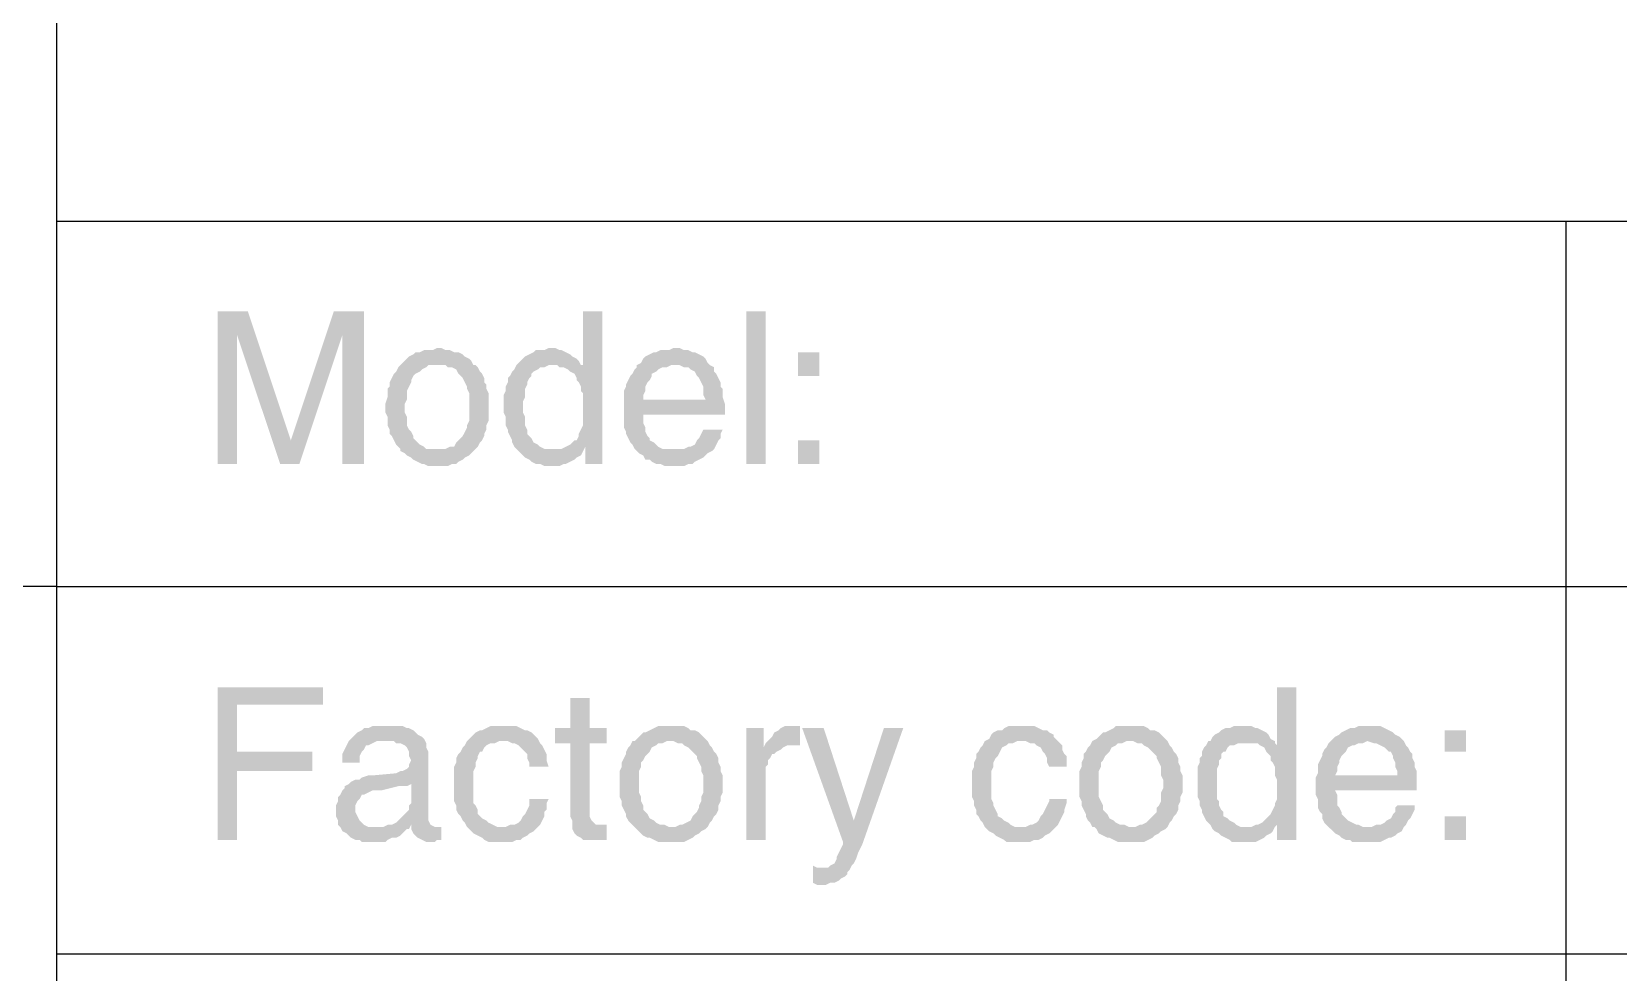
# Model space of a CAD drawing. Header units: millimetres. Extents: x 1399 to 2555, y 1196 to 1555.
# Drawn here: x 2153.8 to 2187.13, y 1276.81 to 1296.57 of the extents above; entities that cross this region are included whole.
import ezdxf

# ---------------------------------------------------------------- set-up
doc = ezdxf.new("R2010")
doc.units = ezdxf.units.MM

msp = doc.modelspace()

# ---------------------------------------------------------------- hatches: boundary and pattern name
at = {"transparency": 33554559}
for points in [[(2158.34087, 1290.69674), (2157.70902, 1290.69674), (2157.70902, 1287.49236), (2158.11521, 1287.49236), (2158.11521, 1290.20029)], [(2158.34087, 1290.69674), (2158.11521, 1290.20029), (2159.01786, 1287.49236), (2159.24352, 1287.98881)], [(2160.77801, 1290.69674), (2160.14616, 1290.69674), (2159.24352, 1287.98881), (2159.01786, 1287.49236), (2159.42405, 1287.49236), (2160.32669, 1290.20029), (2160.32669, 1290.20029)], [(2160.77801, 1290.69674), (2160.32669, 1290.20029), (2160.32669, 1287.49236), (2160.77801, 1287.49236)], [(2165.78768, 1290.69674), (2165.38149, 1290.69674), (2165.38149, 1289.52331), (2165.06557, 1289.47817), (2165.1107, 1289.43304), (2165.20096, 1289.38791), (2165.2461, 1289.29764), (2165.2461, 1289.25251), (2165.29123, 1289.20738), (2165.33636, 1289.11712), (2165.33636, 1289.02685), (2165.38149, 1288.98172), (2165.38149, 1288.30474), (2165.33636, 1288.21447), (2165.29123, 1288.12421), (2165.29123, 1288.07908), (2165.2461, 1287.98881), (2165.20096, 1287.98881), (2165.15583, 1287.94368), (2165.1107, 1287.89855), (2165.02044, 1287.85342), (2165.42663, 1287.85342), (2165.42663, 1287.49236), (2165.78768, 1287.49236)], [(2168.81154, 1287.49236), (2168.81154, 1290.69674), (2169.21773, 1290.69674), (2169.21773, 1287.49236)], [(2162.31251, 1289.9295), (2162.31251, 1289.9295), (2162.22224, 1289.88436), (2162.04171, 1289.88436), (2161.95145, 1289.83923), (2161.86118, 1289.83923), (2161.81605, 1289.7941), (2161.72579, 1289.74897), (2161.68066, 1289.70383), (2161.59039, 1289.61357), (2161.54526, 1289.56844), (2161.54526, 1289.56844), (2161.50013, 1289.52331), (2161.45499, 1289.43304), (2161.40986, 1289.38791), (2161.36473, 1289.29764), (2161.3196, 1289.20738), (2161.3196, 1289.11712), (2161.27447, 1289.07198), (2161.27447, 1288.89146), (2161.22933, 1288.75606), (2161.22933, 1288.66579), (2161.22933, 1288.57553), (2161.27447, 1288.48527), (2161.27447, 1288.30474), (2161.3196, 1288.21447), (2161.3196, 1288.12421), (2161.36473, 1288.07908), (2161.40986, 1287.98881), (2161.45499, 1287.89855), (2161.50013, 1287.85342), (2161.54526, 1287.80828), (2161.54526, 1287.76315), (2162.31251, 1287.80828), (2162.08684, 1287.80828), (2162.04171, 1287.85342), (2161.95145, 1287.89855), (2161.90632, 1287.94368), (2161.81605, 1288.03394), (2161.81605, 1288.07908), (2161.77092, 1288.16934), (2161.72579, 1288.21447), (2161.68066, 1288.30474), (2161.68066, 1288.48527), (2161.63552, 1288.57553), (2161.63552, 1288.75606), (2161.68066, 1288.84632), (2161.68066, 1289.02685), (2161.72579, 1289.11712), (2161.77092, 1289.20738), (2161.77092, 1289.25251), (2161.81605, 1289.34278), (2161.86118, 1289.38791), (2161.95145, 1289.43304), (2161.99658, 1289.47817), (2162.08684, 1289.52331), (2162.13198, 1289.56844), (2163.07975, 1289.56844), (2163.03462, 1289.6587), (2162.98949, 1289.70383), (2162.89922, 1289.74897), (2162.85409, 1289.7941), (2162.76383, 1289.83923), (2162.67356, 1289.83923), (2162.5833, 1289.88436), (2162.49303, 1289.88436), (2162.40277, 1289.9295)], [(2164.70451, 1289.9295), (2164.65938, 1289.9295), (2164.56911, 1289.88436), (2164.38859, 1289.88436), (2164.34345, 1289.83923), (2164.25319, 1289.7941), (2164.16292, 1289.74897), (2164.11779, 1289.70383), (2164.07266, 1289.6587), (2163.9824, 1289.56844), (2164.83991, 1289.56844), (2164.88504, 1289.52331), (2164.9753, 1289.52331), (2165.06557, 1289.47817), (2165.38149, 1289.52331), (2165.38149, 1289.56844), (2165.33636, 1289.56844), (2165.29123, 1289.6587), (2165.2461, 1289.70383), (2165.15583, 1289.74897), (2165.1107, 1289.7941), (2165.02044, 1289.83923), (2164.93017, 1289.88436), (2164.88504, 1289.88436), (2164.79477, 1289.9295)], [(2167.32218, 1289.9295), (2167.27704, 1289.9295), (2167.18678, 1289.88436), (2167.00625, 1289.88436), (2166.91599, 1289.83923), (2166.87085, 1289.83923), (2166.78059, 1289.7941), (2166.69033, 1289.74897), (2166.64519, 1289.70383), (2166.60006, 1289.61357), (2166.5098, 1289.56844), (2167.41244, 1289.56844), (2167.50271, 1289.52331), (2167.59297, 1289.52331), (2167.6381, 1289.47817), (2167.72837, 1289.43304), (2167.7735, 1289.34278), (2167.7735, 1289.34278), (2167.81863, 1289.29764), (2167.86376, 1289.20738), (2167.90889, 1289.11712), (2167.90889, 1288.93659), (2167.95403, 1288.84632), (2166.239, 1288.84632), (2166.239, 1288.2596), (2166.28414, 1288.16934), (2166.28414, 1288.12421), (2166.32927, 1288.03394), (2166.3744, 1287.94368), (2166.41953, 1287.89855), (2166.46467, 1287.80828), (2166.5098, 1287.76315), (2167.32218, 1287.80828), (2167.05138, 1287.80828), (2166.96112, 1287.85342), (2166.91599, 1287.89855), (2166.87085, 1287.94368), (2166.78059, 1287.98881), (2166.78059, 1288.03394), (2166.73546, 1288.07908), (2166.69033, 1288.16934), (2166.69033, 1288.2596), (2166.64519, 1288.34987), (2166.64519, 1288.5304), (2168.36022, 1288.5304), (2168.36022, 1288.75606), (2168.31508, 1288.89146), (2168.31508, 1289.07198), (2168.26995, 1289.11712), (2168.26995, 1289.20738), (2168.22482, 1289.29764), (2168.17969, 1289.38791), (2168.13456, 1289.43304), (2168.13456, 1289.52331), (2168.04429, 1289.56844), (2167.99916, 1289.61357), (2167.95403, 1289.70383), (2167.90889, 1289.74897), (2167.81863, 1289.7941), (2167.72837, 1289.83923), (2167.68323, 1289.83923), (2167.59297, 1289.88436), (2167.50271, 1289.88436), (2167.41244, 1289.9295)], [(2170.34603, 1289.34278), (2170.34603, 1289.83923), (2169.89471, 1289.83923), (2169.89471, 1289.34278)], [(2163.07975, 1289.56844), (2162.31251, 1289.56844), (2162.49303, 1289.56844), (2162.53817, 1289.52331), (2162.62843, 1289.52331), (2162.7187, 1289.47817), (2162.76383, 1289.38791), (2162.80896, 1289.34278), (2162.85409, 1289.29764), (2162.89922, 1289.20738), (2162.94436, 1289.11712), (2162.94436, 1289.07198), (2162.98949, 1288.98172), (2162.98949, 1288.395), (2162.94436, 1288.30474), (2162.94436, 1288.2596), (2162.89922, 1288.16934), (2162.85409, 1288.07908), (2162.80896, 1288.03394), (2162.76383, 1287.98881), (2162.7187, 1287.94368), (2162.67356, 1287.85342), (2162.5833, 1287.85342), (2162.49303, 1287.80828), (2162.31251, 1287.80828), (2161.54526, 1287.76315), (2161.63552, 1287.71802), (2161.68066, 1287.67289), (2161.77092, 1287.62775), (2161.81605, 1287.58262), (2161.90632, 1287.53749), (2161.99658, 1287.49236), (2162.04171, 1287.49236), (2162.13198, 1287.44723), (2162.53817, 1287.44723), (2162.62843, 1287.49236), (2162.7187, 1287.49236), (2162.76383, 1287.53749), (2162.85409, 1287.58262), (2162.89922, 1287.62775), (2162.98949, 1287.67289), (2163.03462, 1287.71802), (2163.12488, 1287.80828), (2163.12488, 1287.80828), (2163.17002, 1287.85342), (2163.21515, 1287.94368), (2163.26028, 1287.98881), (2163.30541, 1288.07908), (2163.30541, 1288.12421), (2163.35055, 1288.21447), (2163.35055, 1288.30474), (2163.39568, 1288.395), (2163.39568, 1288.66579), (2163.39568, 1288.98172), (2163.35055, 1289.07198), (2163.35055, 1289.16225), (2163.30541, 1289.20738), (2163.30541, 1289.29764), (2163.26028, 1289.38791), (2163.21515, 1289.43304), (2163.17002, 1289.52331), (2163.12488, 1289.56844)], [(2163.9824, 1289.56844), (2163.93726, 1289.47817), (2163.89213, 1289.43304), (2163.847, 1289.34278), (2163.80187, 1289.29764), (2163.80187, 1289.20738), (2163.75673, 1289.11712), (2163.75673, 1289.02685), (2163.7116, 1288.93659), (2163.7116, 1288.57553), (2163.75673, 1288.48527), (2163.75673, 1288.30474), (2163.80187, 1288.21447), (2163.80187, 1288.16934), (2163.847, 1288.07908), (2163.89213, 1287.98881), (2163.89213, 1287.94368), (2163.93726, 1287.85342), (2163.9824, 1287.80828), (2164.07266, 1287.71802), (2164.11779, 1287.67289), (2164.16292, 1287.62775), (2164.25319, 1287.58262), (2164.29832, 1287.53749), (2164.38859, 1287.49236), (2164.47885, 1287.49236), (2164.56911, 1287.44723), (2164.88504, 1287.44723), (2164.9753, 1287.49236), (2165.02044, 1287.49236), (2165.1107, 1287.53749), (2165.20096, 1287.58262), (2165.2461, 1287.62775), (2165.33636, 1287.67289), (2165.38149, 1287.76315), (2164.74964, 1287.80828), (2164.56911, 1287.80828), (2164.47885, 1287.85342), (2164.43372, 1287.89855), (2164.34345, 1287.94368), (2164.29832, 1288.03394), (2164.25319, 1288.07908), (2164.20806, 1288.12421), (2164.20806, 1288.21447), (2164.16292, 1288.30474), (2164.16292, 1288.48527), (2164.11779, 1288.57553), (2164.11779, 1288.80119), (2164.16292, 1288.89146), (2164.16292, 1289.07198), (2164.20806, 1289.16225), (2164.20806, 1289.20738), (2164.25319, 1289.29764), (2164.29832, 1289.34278), (2164.29832, 1289.38791), (2164.34345, 1289.43304), (2164.43372, 1289.47817), (2164.47885, 1289.52331), (2164.56911, 1289.52331), (2164.65938, 1289.56844), (2164.74964, 1289.56844)], [(2166.5098, 1289.56844), (2166.5098, 1289.52331), (2166.46467, 1289.47817), (2166.41953, 1289.38791), (2166.3744, 1289.34278), (2166.32927, 1289.25251), (2166.28414, 1289.16225), (2166.28414, 1289.11712), (2166.239, 1289.02685), (2166.239, 1288.84632), (2166.64519, 1288.84632), (2166.64519, 1288.93659), (2166.69033, 1289.02685), (2166.69033, 1289.11712), (2166.73546, 1289.20738), (2166.78059, 1289.25251), (2166.82572, 1289.34278), (2166.82572, 1289.38791), (2166.91599, 1289.43304), (2166.96112, 1289.47817), (2167.05138, 1289.52331), (2167.14165, 1289.52331), (2167.23191, 1289.56844), (2167.32218, 1289.56844)], [(2168.31508, 1288.21447), (2167.90889, 1288.21447), (2167.86376, 1288.12421), (2167.81863, 1288.03394), (2167.7735, 1287.98881), (2167.72837, 1287.89855), (2167.6381, 1287.85342), (2167.59297, 1287.85342), (2167.50271, 1287.80828), (2167.32218, 1287.80828), (2166.5098, 1287.76315), (2166.5098, 1287.76315), (2166.55493, 1287.71802), (2166.64519, 1287.67289), (2166.69033, 1287.58262), (2166.78059, 1287.58262), (2166.82572, 1287.53749), (2166.91599, 1287.49236), (2167.00625, 1287.49236), (2167.09652, 1287.44723), (2167.50271, 1287.44723), (2167.59297, 1287.49236), (2167.68323, 1287.49236), (2167.72837, 1287.53749), (2167.81863, 1287.58262), (2167.90889, 1287.62775), (2167.95403, 1287.67289), (2167.99916, 1287.71802), (2168.08942, 1287.76315), (2168.13456, 1287.80828), (2168.17969, 1287.89855), (2168.22482, 1287.98881), (2168.26995, 1288.03394), (2168.26995, 1288.12421)], [(2165.02044, 1287.85342), (2164.93017, 1287.80828), (2164.74964, 1287.80828), (2165.38149, 1287.76315), (2165.42663, 1287.85342)], [(2170.34603, 1287.49236), (2170.34603, 1287.98881), (2169.89471, 1287.98881), (2169.89471, 1287.49236)], [(2159.9205, 1282.79861), (2157.70902, 1282.79861), (2157.70902, 1279.59423), (2158.11521, 1279.59423), (2158.11521, 1281.03846), (2159.69484, 1281.03846), (2159.69484, 1281.44465), (2158.11521, 1281.44465), (2158.11521, 1282.43755), (2159.9205, 1282.43755), (2159.9205, 1282.61808)], [(2180.36537, 1282.79861), (2179.95918, 1282.79861), (2179.95918, 1281.58004), (2179.59813, 1281.58004), (2179.68839, 1281.53491), (2179.73352, 1281.44465), (2179.77866, 1281.39951), (2179.82379, 1281.35438), (2179.82379, 1281.26412), (2179.86892, 1281.21899), (2179.91405, 1281.12872), (2179.91405, 1280.94819), (2179.95918, 1280.85793), (2179.95918, 1280.45174), (2179.91405, 1280.36147), (2179.91405, 1280.31634), (2179.86892, 1280.22608), (2179.82379, 1280.13581), (2179.77866, 1280.09068), (2179.77866, 1280.09068), (2179.68839, 1280.00042), (2179.64326, 1279.95528), (2179.553, 1279.91015), (2179.95918, 1279.91015), (2179.95918, 1279.59423), (2180.36537, 1279.59423)], [(2165.51689, 1282.57295), (2165.1107, 1282.57295), (2165.1107, 1281.9411), (2164.79477, 1281.9411), (2164.79477, 1281.62518), (2165.1107, 1281.62518), (2165.1107, 1280.09068), (2165.15583, 1280.00042), (2165.15583, 1279.81989), (2165.20096, 1279.72962), (2165.2461, 1279.68449), (2165.2461, 1279.68449), (2165.33636, 1279.63936), (2165.38149, 1279.59423), (2165.87795, 1279.59423), (2165.87795, 1279.91015), (2165.65229, 1279.91015), (2165.60715, 1279.95528), (2165.56202, 1280.00042), (2165.51689, 1280.09068), (2165.51689, 1281.62518), (2165.87795, 1281.62518), (2165.87795, 1281.9411), (2165.51689, 1281.9411)], [(2162.04171, 1281.71544), (2161.22933, 1281.67031), (2161.40986, 1281.67031), (2161.45499, 1281.62518), (2161.54526, 1281.62518), (2161.63552, 1281.58004), (2161.68066, 1281.53491), (2161.72579, 1281.44465), (2161.72579, 1281.35438), (2161.77092, 1281.26412), (2161.77092, 1281.26412), (2161.72579, 1281.17385), (2161.72579, 1281.12872), (2161.68066, 1281.08359), (2161.59039, 1281.03846), (2161.54526, 1281.03846), (2161.45499, 1280.99332), (2160.95854, 1280.94819), (2160.86828, 1280.94819), (2160.73288, 1280.90306), (2160.68775, 1280.85793), (2160.59748, 1280.85793), (2160.50722, 1280.8128), (2161.77092, 1280.76766), (2161.77092, 1280.36147), (2161.77092, 1280.36147), (2161.72579, 1280.31634), (2161.72579, 1280.22608), (2161.68066, 1280.18095), (2161.59039, 1280.09068), (2161.54526, 1280.04555), (2161.50013, 1280.00042), (2161.45499, 1279.95528), (2161.36473, 1279.91015), (2161.27447, 1279.91015), (2161.1842, 1279.86502), (2160.28156, 1279.86502), (2160.32669, 1279.77476), (2160.41695, 1279.72962), (2160.46209, 1279.68449), (2160.50722, 1279.63936), (2160.59748, 1279.59423), (2160.68775, 1279.59423), (2160.73288, 1279.5491), (2161.22933, 1279.5491), (2161.27447, 1279.59423), (2161.36473, 1279.63936), (2161.45499, 1279.63936), (2161.54526, 1279.68449), (2161.59039, 1279.72962), (2161.68066, 1279.81989), (2161.72579, 1279.81989), (2161.77092, 1279.91015), (2162.17711, 1279.91015), (2162.13198, 1280.00042), (2162.13198, 1281.44465), (2162.08684, 1281.53491), (2162.08684, 1281.62518)], [(2161.27447, 1281.98623), (2160.95854, 1281.98623), (2160.86828, 1281.9411), (2160.77801, 1281.9411), (2160.73288, 1281.89597), (2160.64262, 1281.85084), (2160.59748, 1281.8057), (2160.55235, 1281.76057), (2160.50722, 1281.71544), (2160.46209, 1281.67031), (2160.41695, 1281.58004), (2160.37182, 1281.48978), (2160.32669, 1281.39951), (2160.32669, 1281.21899), (2160.68775, 1281.21899), (2160.68775, 1281.35438), (2160.73288, 1281.44465), (2160.77801, 1281.48978), (2160.82314, 1281.58004), (2160.86828, 1281.58004), (2160.95854, 1281.62518), (2161.0488, 1281.67031), (2161.22933, 1281.67031), (2162.04171, 1281.71544), (2161.99658, 1281.76057), (2161.90632, 1281.8057), (2161.86118, 1281.85084), (2161.81605, 1281.89597), (2161.72579, 1281.9411), (2161.68066, 1281.9411), (2161.59039, 1281.98623), (2161.36473, 1281.98623)], [(2163.7116, 1281.98623), (2163.44081, 1281.98623), (2163.35055, 1281.9411), (2163.26028, 1281.89597), (2163.21515, 1281.89597), (2163.12488, 1281.85084), (2163.07975, 1281.8057), (2162.98949, 1281.71544), (2162.94436, 1281.67031), (2163.80187, 1281.67031), (2163.89213, 1281.62518), (2163.93726, 1281.62518), (2164.02753, 1281.58004), (2164.07266, 1281.53491), (2164.16292, 1281.44465), (2164.20806, 1281.39951), (2164.20806, 1281.30925), (2164.25319, 1281.21899), (2164.25319, 1281.12872), (2164.65938, 1281.12872), (2164.61425, 1281.26412), (2164.61425, 1281.39951), (2164.56911, 1281.48978), (2164.52398, 1281.58004), (2164.47885, 1281.62518), (2164.43372, 1281.71544), (2164.38859, 1281.76057), (2164.34345, 1281.8057), (2164.29832, 1281.85084), (2164.20806, 1281.89597), (2164.16292, 1281.89597), (2164.07266, 1281.9411), (2163.9824, 1281.98623), (2163.80187, 1281.98623)], [(2167.23191, 1281.98623), (2166.96112, 1281.98623), (2166.87085, 1281.9411), (2166.78059, 1281.89597), (2166.69033, 1281.85084), (2166.64519, 1281.85084), (2166.55493, 1281.76057), (2166.5098, 1281.71544), (2166.46467, 1281.67031), (2166.41953, 1281.67031), (2166.3744, 1281.58004), (2166.32927, 1281.53491), (2166.28414, 1281.44465), (2166.28414, 1281.39951), (2166.239, 1281.30925), (2166.19387, 1281.21899), (2166.19387, 1281.12872), (2166.14874, 1281.03846), (2166.14874, 1280.76766), (2166.14874, 1280.49687), (2166.19387, 1280.40661), (2166.19387, 1280.31634), (2166.239, 1280.22608), (2166.28414, 1280.13581), (2166.28414, 1280.09068), (2166.32927, 1280.00042), (2166.3744, 1279.95528), (2166.46467, 1279.86502), (2167.23191, 1279.86502), (2167.18678, 1279.86502), (2167.09652, 1279.91015), (2167.00625, 1279.91015), (2166.91599, 1279.95528), (2166.87085, 1280.00042), (2166.78059, 1280.04555), (2166.73546, 1280.13581), (2166.69033, 1280.18095), (2166.64519, 1280.22608), (2166.64519, 1280.31634), (2166.60006, 1280.40661), (2166.60006, 1280.49687), (2166.55493, 1280.58714), (2166.55493, 1281.03846), (2166.60006, 1281.12872), (2166.60006, 1281.21899), (2166.64519, 1281.26412), (2166.69033, 1281.35438), (2166.73546, 1281.39951), (2166.78059, 1281.44465), (2166.82572, 1281.53491), (2166.91599, 1281.58004), (2166.96112, 1281.62518), (2167.05138, 1281.62518), (2167.14165, 1281.67031), (2167.99916, 1281.67031), (2167.95403, 1281.71544), (2167.86376, 1281.8057), (2167.81863, 1281.85084), (2167.72837, 1281.89597), (2167.6381, 1281.89597), (2167.59297, 1281.9411), (2167.50271, 1281.98623), (2167.32218, 1281.98623)], [(2169.1726, 1281.9411), (2168.81154, 1281.9411), (2168.81154, 1279.59423), (2169.21773, 1279.59423), (2169.21773, 1281.12872), (2169.26286, 1281.17385), (2169.26286, 1281.26412), (2169.30799, 1281.30925), (2169.35312, 1281.39951), (2169.39826, 1281.39951), (2169.44339, 1281.44465), (2169.53365, 1281.48978), (2169.1726, 1281.53491)], [(2169.84958, 1281.98623), (2169.62392, 1281.98623), (2169.53365, 1281.9411), (2169.48852, 1281.89597), (2169.39826, 1281.85084), (2169.35312, 1281.76057), (2169.30799, 1281.71544), (2169.26286, 1281.67031), (2169.21773, 1281.62518), (2169.84958, 1281.58004), (2169.93984, 1281.58004), (2169.93984, 1281.98623), (2169.93984, 1281.98623)], [(2170.4363, 1281.9411), (2169.98497, 1281.9411), (2170.84249, 1279.5491), (2171.06815, 1280.00042)], [(2172.10619, 1281.9411), (2171.7, 1281.9411), (2171.06815, 1280.00042), (2170.84249, 1279.5491), (2170.84249, 1279.50396), (2170.84249, 1279.50396), (2170.79735, 1279.4137), (2170.75222, 1279.32343), (2170.70709, 1279.23317), (2170.70709, 1279.18804), (2170.66196, 1279.09777), (2170.57169, 1279.05264), (2170.52656, 1279.00751), (2170.4363, 1279.00751), (2170.97788, 1278.96238), (2171.02301, 1279.05264), (2171.06815, 1279.09777), (2171.11328, 1279.18804), (2171.15841, 1279.32343), (2171.20354, 1279.4137), (2171.24868, 1279.50396)], [(2174.58846, 1281.98623), (2174.31766, 1281.98623), (2174.2274, 1281.9411), (2174.18227, 1281.89597), (2174.092, 1281.89597), (2174.00174, 1281.85084), (2173.95661, 1281.8057), (2173.91147, 1281.71544), (2173.82121, 1281.67031), (2174.67872, 1281.67031), (2174.76899, 1281.62518), (2174.85925, 1281.62518), (2174.90438, 1281.58004), (2174.99465, 1281.53491), (2175.03978, 1281.44465), (2175.08491, 1281.39951), (2175.13004, 1281.30925), (2175.13004, 1281.21899), (2175.17517, 1281.12872), (2175.53623, 1281.12872), (2175.53623, 1281.35438), (2175.4911, 1281.39951), (2175.44597, 1281.48978), (2175.44597, 1281.58004), (2175.40084, 1281.62518), (2175.31057, 1281.71544), (2175.26544, 1281.76057), (2175.26544, 1281.8057), (2175.17517, 1281.85084), (2175.13004, 1281.89597), (2175.03978, 1281.89597), (2174.94951, 1281.9411), (2174.85925, 1281.98623), (2174.67872, 1281.98623)], [(2176.8902, 1281.98623), (2176.57427, 1281.98623), (2176.52914, 1281.9411), (2176.43888, 1281.89597), (2176.34861, 1281.85084), (2176.30348, 1281.85084), (2176.21321, 1281.76057), (2176.16808, 1281.71544), (2176.07782, 1281.67031), (2176.07782, 1281.67031), (2176.03269, 1281.58004), (2175.98755, 1281.53491), (2175.94242, 1281.44465), (2175.89729, 1281.39951), (2175.89729, 1281.30925), (2175.85216, 1281.21899), (2175.85216, 1281.12872), (2175.80703, 1281.03846), (2175.80703, 1280.76766), (2175.80703, 1280.49687), (2175.85216, 1280.40661), (2175.85216, 1280.31634), (2175.89729, 1280.22608), (2175.94242, 1280.13581), (2175.94242, 1280.09068), (2175.98755, 1280.00042), (2176.03269, 1279.95528), (2176.07782, 1279.86502), (2176.8902, 1279.86502), (2176.84507, 1279.86502), (2176.7548, 1279.91015), (2176.66454, 1279.91015), (2176.57427, 1279.95528), (2176.52914, 1280.00042), (2176.43888, 1280.04555), (2176.39374, 1280.13581), (2176.34861, 1280.18095), (2176.30348, 1280.22608), (2176.30348, 1280.31634), (2176.25835, 1280.40661), (2176.21321, 1280.49687), (2176.21321, 1281.03846), (2176.25835, 1281.12872), (2176.25835, 1281.21899), (2176.30348, 1281.26412), (2176.34861, 1281.35438), (2176.39374, 1281.39951), (2176.43888, 1281.44465), (2176.48401, 1281.53491), (2176.57427, 1281.58004), (2176.6194, 1281.62518), (2176.70967, 1281.62518), (2176.79993, 1281.67031), (2177.65744, 1281.67031), (2177.61231, 1281.71544), (2177.52205, 1281.8057), (2177.47692, 1281.85084), (2177.38665, 1281.89597), (2177.29639, 1281.89597), (2177.25125, 1281.9411), (2177.16099, 1281.98623), (2176.98046, 1281.98623)], [(2179.23707, 1281.98623), (2179.05654, 1281.98623), (2178.96628, 1281.9411), (2178.87601, 1281.9411), (2178.78575, 1281.89597), (2178.74062, 1281.85084), (2178.65035, 1281.8057), (2178.60522, 1281.76057), (2178.56009, 1281.67031), (2178.51496, 1281.67031), (2179.32733, 1281.62518), (2179.553, 1281.62518), (2179.59813, 1281.58004), (2179.95918, 1281.58004), (2179.91405, 1281.62518), (2179.91405, 1281.67031), (2179.82379, 1281.71544), (2179.77866, 1281.8057), (2179.73352, 1281.85084), (2179.64326, 1281.89597), (2179.553, 1281.9411), (2179.50786, 1281.9411), (2179.4176, 1281.98623), (2179.32733, 1281.98623)], [(2181.89987, 1281.98623), (2181.67421, 1281.98623), (2181.58394, 1281.9411), (2181.49368, 1281.9411), (2181.40341, 1281.89597), (2181.31315, 1281.85084), (2181.26802, 1281.8057), (2181.17775, 1281.76057), (2181.13262, 1281.71544), (2181.08749, 1281.67031), (2181.85474, 1281.67031), (2181.99013, 1281.62518), (2182.03526, 1281.62518), (2182.12553, 1281.58004), (2182.21579, 1281.53491), (2182.26093, 1281.48978), (2182.30606, 1281.44465), (2182.35119, 1281.44465), (2182.39632, 1281.35438), (2182.39632, 1281.30925), (2182.44145, 1281.21899), (2182.44145, 1281.12872), (2182.48659, 1281.03846), (2182.48659, 1280.94819), (2181.17775, 1280.94819), (2180.77156, 1280.90306), (2180.77156, 1280.542), (2180.8167, 1280.45174), (2180.8167, 1280.27121), (2180.86183, 1280.18095), (2180.90696, 1280.13581), (2180.90696, 1280.04555), (2180.95209, 1279.95528), (2180.99722, 1279.91015), (2181.04236, 1279.86502), (2181.85474, 1279.86502), (2181.76447, 1279.86502), (2181.67421, 1279.91015), (2181.62908, 1279.91015), (2181.53881, 1279.95528), (2181.44855, 1280.00042), (2181.40341, 1280.04555), (2181.35828, 1280.09068), (2181.31315, 1280.13581), (2181.31315, 1280.18095), (2181.26802, 1280.27121), (2181.22289, 1280.31634), (2181.22289, 1280.542), (2181.17775, 1280.63227), (2182.89278, 1280.63227), (2182.89278, 1281.03846), (2182.84764, 1281.12872), (2182.84764, 1281.21899), (2182.80251, 1281.30925), (2182.80251, 1281.39951), (2182.75738, 1281.44465), (2182.71225, 1281.53491), (2182.66712, 1281.58004), (2182.62198, 1281.67031), (2182.57685, 1281.71544), (2182.53172, 1281.76057), (2182.44145, 1281.8057), (2182.39632, 1281.85084), (2182.30606, 1281.89597), (2182.21579, 1281.9411), (2182.12553, 1281.98623), (2181.99013, 1281.98623)], [(2183.93082, 1281.44465), (2183.93082, 1281.89597), (2183.47949, 1281.89597), (2183.47949, 1281.44465)], [(2162.94436, 1281.67031), (2162.89922, 1281.58004), (2162.85409, 1281.53491), (2162.80896, 1281.44465), (2162.76383, 1281.39951), (2162.7187, 1281.30925), (2162.7187, 1281.21899), (2162.67356, 1281.12872), (2162.67356, 1280.40661), (2162.7187, 1280.31634), (2162.7187, 1280.22608), (2162.76383, 1280.13581), (2162.80896, 1280.09068), (2162.85409, 1280.00042), (2162.89922, 1279.95528), (2162.94436, 1279.86502), (2163.66647, 1279.86502), (2163.57621, 1279.86502), (2163.48594, 1279.91015), (2163.39568, 1279.95528), (2163.35055, 1280.00042), (2163.26028, 1280.04555), (2163.21515, 1280.09068), (2163.17002, 1280.13581), (2163.17002, 1280.22608), (2163.12488, 1280.31634), (2163.07975, 1280.36147), (2163.07975, 1281.03846), (2163.12488, 1281.12872), (2163.12488, 1281.21899), (2163.17002, 1281.30925), (2163.17002, 1281.35438), (2163.21515, 1281.44465), (2163.26028, 1281.44465), (2163.30541, 1281.53491), (2163.35055, 1281.58004), (2163.44081, 1281.62518), (2163.53107, 1281.62518), (2163.62134, 1281.67031), (2163.7116, 1281.67031)], [(2167.99916, 1281.67031), (2167.23191, 1281.67031), (2167.27704, 1281.67031), (2167.36731, 1281.62518), (2167.45757, 1281.62518), (2167.50271, 1281.58004), (2167.59297, 1281.53491), (2167.6381, 1281.48978), (2167.72837, 1281.39951), (2167.7735, 1281.35438), (2167.7735, 1281.30925), (2167.81863, 1281.21899), (2167.86376, 1281.12872), (2167.86376, 1281.03846), (2167.90889, 1280.94819), (2167.90889, 1280.58714), (2167.86376, 1280.49687), (2167.86376, 1280.40661), (2167.81863, 1280.31634), (2167.81863, 1280.27121), (2167.7735, 1280.18095), (2167.72837, 1280.13581), (2167.68323, 1280.09068), (2167.6381, 1280.00042), (2167.54784, 1279.95528), (2167.45757, 1279.91015), (2167.41244, 1279.91015), (2167.32218, 1279.86502), (2166.46467, 1279.86502), (2166.5098, 1279.81989), (2166.60006, 1279.72962), (2166.64519, 1279.68449), (2166.73546, 1279.63936), (2166.78059, 1279.63936), (2166.87085, 1279.59423), (2166.96112, 1279.5491), (2167.50271, 1279.5491), (2167.59297, 1279.59423), (2167.68323, 1279.63936), (2167.72837, 1279.68449), (2167.81863, 1279.72962), (2167.86376, 1279.77476), (2167.95403, 1279.81989), (2167.99916, 1279.86502), (2167.99916, 1279.86502), (2168.04429, 1279.95528), (2168.08942, 1280.00042), (2168.13456, 1280.09068), (2168.17969, 1280.13581), (2168.22482, 1280.22608), (2168.22482, 1280.31634), (2168.26995, 1280.40661), (2168.26995, 1280.49687), (2168.31508, 1280.58714), (2168.31508, 1280.76766), (2168.31508, 1280.94819), (2168.26995, 1281.03846), (2168.26995, 1281.12872), (2168.22482, 1281.21899), (2168.22482, 1281.30925), (2168.17969, 1281.39951), (2168.13456, 1281.44465), (2168.08942, 1281.53491), (2168.04429, 1281.58004)], [(2169.21773, 1281.62518), (2169.1726, 1281.53491), (2169.53365, 1281.48978), (2169.57879, 1281.53491), (2169.66905, 1281.58004), (2169.84958, 1281.58004)], [(2173.82121, 1281.67031), (2173.77608, 1281.58004), (2173.73095, 1281.53491), (2173.68581, 1281.44465), (2173.64068, 1281.39951), (2173.64068, 1281.30925), (2173.59555, 1281.21899), (2173.59555, 1281.12872), (2173.55042, 1281.03846), (2173.55042, 1280.49687), (2173.59555, 1280.40661), (2173.59555, 1280.31634), (2173.64068, 1280.22608), (2173.64068, 1280.13581), (2173.68581, 1280.09068), (2173.73095, 1280.00042), (2173.77608, 1279.95528), (2173.82121, 1279.86502), (2174.58846, 1279.86502), (2174.45306, 1279.86502), (2174.3628, 1279.91015), (2174.31766, 1279.95528), (2174.2274, 1280.00042), (2174.18227, 1280.04555), (2174.092, 1280.09068), (2174.092, 1280.13581), (2174.04687, 1280.22608), (2174.00174, 1280.31634), (2174.00174, 1280.36147), (2173.95661, 1280.45174), (2173.95661, 1281.03846), (2174.00174, 1281.12872), (2174.00174, 1281.21899), (2174.04687, 1281.30925), (2174.092, 1281.35438), (2174.13713, 1281.44465), (2174.13713, 1281.44465), (2174.18227, 1281.53491), (2174.27253, 1281.58004), (2174.31766, 1281.62518), (2174.40793, 1281.62518), (2174.49819, 1281.67031), (2174.58846, 1281.67031)], [(2177.65744, 1281.67031), (2176.8902, 1281.67031), (2176.93533, 1281.67031), (2177.02559, 1281.62518), (2177.11586, 1281.62518), (2177.16099, 1281.58004), (2177.25125, 1281.53491), (2177.29639, 1281.48978), (2177.38665, 1281.39951), (2177.43178, 1281.35438), (2177.43178, 1281.30925), (2177.47692, 1281.21899), (2177.52205, 1281.12872), (2177.52205, 1280.94819), (2177.56718, 1280.85793), (2177.56718, 1280.6774), (2177.52205, 1280.58714), (2177.52205, 1280.40661), (2177.47692, 1280.31634), (2177.43178, 1280.27121), (2177.43178, 1280.18095), (2177.38665, 1280.13581), (2177.34152, 1280.09068), (2177.25125, 1280.00042), (2177.20612, 1279.95528), (2177.11586, 1279.91015), (2177.07073, 1279.91015), (2176.98046, 1279.86502), (2176.12295, 1279.86502), (2176.16808, 1279.81989), (2176.21321, 1279.72962), (2176.30348, 1279.68449), (2176.39374, 1279.63936), (2176.43888, 1279.63936), (2176.52914, 1279.59423), (2176.6194, 1279.5491), (2177.16099, 1279.5491), (2177.25125, 1279.59423), (2177.34152, 1279.63936), (2177.38665, 1279.68449), (2177.47692, 1279.72962), (2177.52205, 1279.77476), (2177.61231, 1279.81989), (2177.65744, 1279.86502), (2177.65744, 1279.86502), (2177.70258, 1279.95528), (2177.74771, 1280.00042), (2177.79284, 1280.09068), (2177.83797, 1280.13581), (2177.8831, 1280.22608), (2177.8831, 1280.31634), (2177.92824, 1280.40661), (2177.92824, 1280.49687), (2177.97337, 1280.58714), (2177.97337, 1280.76766), (2177.97337, 1280.94819), (2177.92824, 1281.03846), (2177.92824, 1281.12872), (2177.8831, 1281.21899), (2177.8831, 1281.30925), (2177.83797, 1281.39951), (2177.79284, 1281.44465), (2177.74771, 1281.53491), (2177.70258, 1281.58004)], [(2178.51496, 1281.67031), (2178.46982, 1281.58004), (2178.42469, 1281.53491), (2178.37956, 1281.44465), (2178.37956, 1281.35438), (2178.33443, 1281.30925), (2178.33443, 1281.21899), (2178.28929, 1281.12872), (2178.28929, 1280.49687), (2178.33443, 1280.40661), (2178.33443, 1280.31634), (2178.37956, 1280.22608), (2178.37956, 1280.18095), (2178.42469, 1280.09068), (2178.46982, 1280.00042), (2178.51496, 1279.95528), (2178.56009, 1279.91015), (2178.60522, 1279.81989), (2178.65035, 1279.77476), (2178.74062, 1279.72962), (2178.78575, 1279.68449), (2178.87601, 1279.63936), (2178.96628, 1279.59423), (2179.01141, 1279.5491), (2179.50786, 1279.5491), (2179.59813, 1279.59423), (2179.68839, 1279.63936), (2179.73352, 1279.68449), (2179.82379, 1279.72962), (2179.86892, 1279.77476), (2179.91405, 1279.86502), (2179.19194, 1279.86502), (2179.10167, 1279.91015), (2179.05654, 1279.95528), (2178.96628, 1280.00042), (2178.92114, 1280.04555), (2178.83088, 1280.09068), (2178.83088, 1280.18095), (2178.78575, 1280.22608), (2178.74062, 1280.31634), (2178.74062, 1280.40661), (2178.69548, 1280.45174), (2178.69548, 1281.08359), (2178.74062, 1281.17385), (2178.74062, 1281.26412), (2178.78575, 1281.30925), (2178.78575, 1281.39951), (2178.83088, 1281.44465), (2178.87601, 1281.44465), (2178.92114, 1281.53491), (2178.96628, 1281.58004), (2179.05654, 1281.58004), (2179.14681, 1281.62518), (2179.32733, 1281.62518)], [(2181.08749, 1281.67031), (2181.04236, 1281.62518), (2180.99722, 1281.53491), (2180.95209, 1281.48978), (2180.90696, 1281.39951), (2180.90696, 1281.35438), (2180.86183, 1281.26412), (2180.8167, 1281.17385), (2180.8167, 1280.99332), (2180.77156, 1280.90306), (2181.17775, 1280.94819), (2181.22289, 1281.03846), (2181.22289, 1281.12872), (2181.26802, 1281.21899), (2181.26802, 1281.26412), (2181.31315, 1281.35438), (2181.35828, 1281.39951), (2181.40341, 1281.44465), (2181.44855, 1281.53491), (2181.53881, 1281.58004), (2181.58394, 1281.58004), (2181.67421, 1281.62518), (2181.76447, 1281.62518), (2181.85474, 1281.67031)], [(2160.50722, 1280.8128), (2160.46209, 1280.76766), (2160.37182, 1280.72253), (2160.37182, 1280.6774), (2160.32669, 1280.63227), (2160.28156, 1280.542), (2160.23643, 1280.49687), (2160.23643, 1280.40661), (2160.19129, 1280.31634), (2160.19129, 1280.09068), (2160.23643, 1280.00042), (2160.23643, 1279.91015), (2160.28156, 1279.86502), (2161.00367, 1279.86502), (2160.86828, 1279.86502), (2160.77801, 1279.91015), (2160.73288, 1279.95528), (2160.68775, 1280.00042), (2160.64262, 1280.09068), (2160.59748, 1280.18095), (2160.59748, 1280.31634), (2160.64262, 1280.40661), (2160.68775, 1280.45174), (2160.73288, 1280.542), (2160.77801, 1280.542), (2160.86828, 1280.58714), (2160.95854, 1280.63227), (2161.13907, 1280.63227), (2161.50013, 1280.72253), (2161.68066, 1280.72253), (2161.77092, 1280.76766)], [(2164.65938, 1280.45174), (2164.25319, 1280.45174), (2164.25319, 1280.31634), (2164.20806, 1280.22608), (2164.16292, 1280.13581), (2164.11779, 1280.09068), (2164.07266, 1280.00042), (2164.02753, 1279.95528), (2163.93726, 1279.91015), (2163.847, 1279.91015), (2163.75673, 1279.86502), (2162.94436, 1279.86502), (2162.98949, 1279.81989), (2163.03462, 1279.77476), (2163.07975, 1279.72962), (2163.17002, 1279.68449), (2163.26028, 1279.63936), (2163.30541, 1279.59423), (2163.39568, 1279.5491), (2163.89213, 1279.5491), (2163.9824, 1279.59423), (2164.07266, 1279.59423), (2164.11779, 1279.63936), (2164.20806, 1279.68449), (2164.25319, 1279.72962), (2164.34345, 1279.77476), (2164.38859, 1279.81989), (2164.43372, 1279.86502), (2164.47885, 1279.91015), (2164.52398, 1280.00042), (2164.56911, 1280.09068), (2164.56911, 1280.18095), (2164.61425, 1280.22608), (2164.61425, 1280.36147)], [(2175.53623, 1280.45174), (2175.17517, 1280.45174), (2175.17517, 1280.40661), (2175.13004, 1280.31634), (2175.08491, 1280.22608), (2175.03978, 1280.13581), (2174.99465, 1280.09068), (2174.94951, 1280.00042), (2174.90438, 1279.95528), (2174.81412, 1279.91015), (2174.76899, 1279.91015), (2174.67872, 1279.86502), (2173.82121, 1279.86502), (2173.86634, 1279.81989), (2173.91147, 1279.77476), (2174.00174, 1279.72962), (2174.04687, 1279.68449), (2174.13713, 1279.63936), (2174.2274, 1279.59423), (2174.27253, 1279.5491), (2174.76899, 1279.5491), (2174.85925, 1279.59423), (2174.94951, 1279.59423), (2175.03978, 1279.63936), (2175.08491, 1279.68449), (2175.17517, 1279.72962), (2175.22031, 1279.77476), (2175.26544, 1279.81989), (2175.31057, 1279.86502), (2175.3557, 1279.91015), (2175.40084, 1280.00042), (2175.44597, 1280.09068), (2175.4911, 1280.18095), (2175.4911, 1280.22608), (2175.53623, 1280.36147)], [(2182.84764, 1280.31634), (2182.48659, 1280.31634), (2182.44145, 1280.27121), (2182.44145, 1280.18095), (2182.39632, 1280.13581), (2182.35119, 1280.04555), (2182.26093, 1280.00042), (2182.21579, 1279.95528), (2182.12553, 1279.91015), (2182.03526, 1279.91015), (2181.945, 1279.86502), (2181.04236, 1279.86502), (2181.13262, 1279.77476), (2181.17775, 1279.72962), (2181.26802, 1279.68449), (2181.31315, 1279.63936), (2181.40341, 1279.59423), (2181.49368, 1279.59423), (2181.53881, 1279.5491), (2182.12553, 1279.5491), (2182.21579, 1279.59423), (2182.30606, 1279.63936), (2182.35119, 1279.63936), (2182.44145, 1279.68449), (2182.48659, 1279.72962), (2182.57685, 1279.77476), (2182.62198, 1279.86502), (2182.66712, 1279.91015), (2182.71225, 1280.00042), (2182.75738, 1280.04555), (2182.80251, 1280.13581), (2182.84764, 1280.22608)], [(2183.93082, 1279.59423), (2183.93082, 1280.09068), (2183.47949, 1280.09068), (2183.47949, 1279.59423)], [(2162.17711, 1279.91015), (2161.77092, 1279.91015), (2161.77092, 1279.81989), (2162.26737, 1279.86502), (2162.26737, 1279.86502)], [(2162.40277, 1279.86502), (2162.26737, 1279.86502), (2161.77092, 1279.81989), (2161.81605, 1279.72962), (2161.86118, 1279.68449), (2161.86118, 1279.68449), (2161.90632, 1279.63936), (2161.99658, 1279.59423), (2162.08684, 1279.5491), (2162.26737, 1279.5491), (2162.31251, 1279.59423), (2162.40277, 1279.59423)], [(2179.553, 1279.91015), (2179.50786, 1279.91015), (2179.4176, 1279.86502), (2179.32733, 1279.86502), (2179.91405, 1279.86502), (2179.95918, 1279.91015)], [(2170.21064, 1279.05264), (2170.21064, 1278.69158), (2170.21064, 1278.69158), (2170.3009, 1278.64645), (2170.48143, 1278.64645), (2170.57169, 1278.69158), (2170.66196, 1278.69158), (2170.75222, 1278.73672), (2170.79735, 1278.78185), (2170.88762, 1278.82698), (2170.93275, 1278.87211), (2170.93275, 1278.91724), (2170.97788, 1278.96238), (2170.4363, 1279.00751), (2170.3009, 1279.00751)]]:
    msp.add_hatch(color=256, dxfattribs=at).paths.add_polyline_path(points)

# ---------------------------------------------------------------- linework, layer by layer
for points in [[(2154.32411, 1548.5531), (2154.32411, 1261.81215)], [(2154.32411, 1292.59229), (2550.76199, 1292.59229)], [(2186.02513, 1292.59229), (2186.02513, 1261.81215)], [(2154.32411, 1284.91982), (2141.50657, 1284.91982)], [(2154.32411, 1284.91982), (2450.45454, 1284.91982)], [(2154.32411, 1277.20222), (2503.39458, 1277.20222)]]:
    msp.add_lwpolyline(points)

doc.saveas('drawing.dxf')
